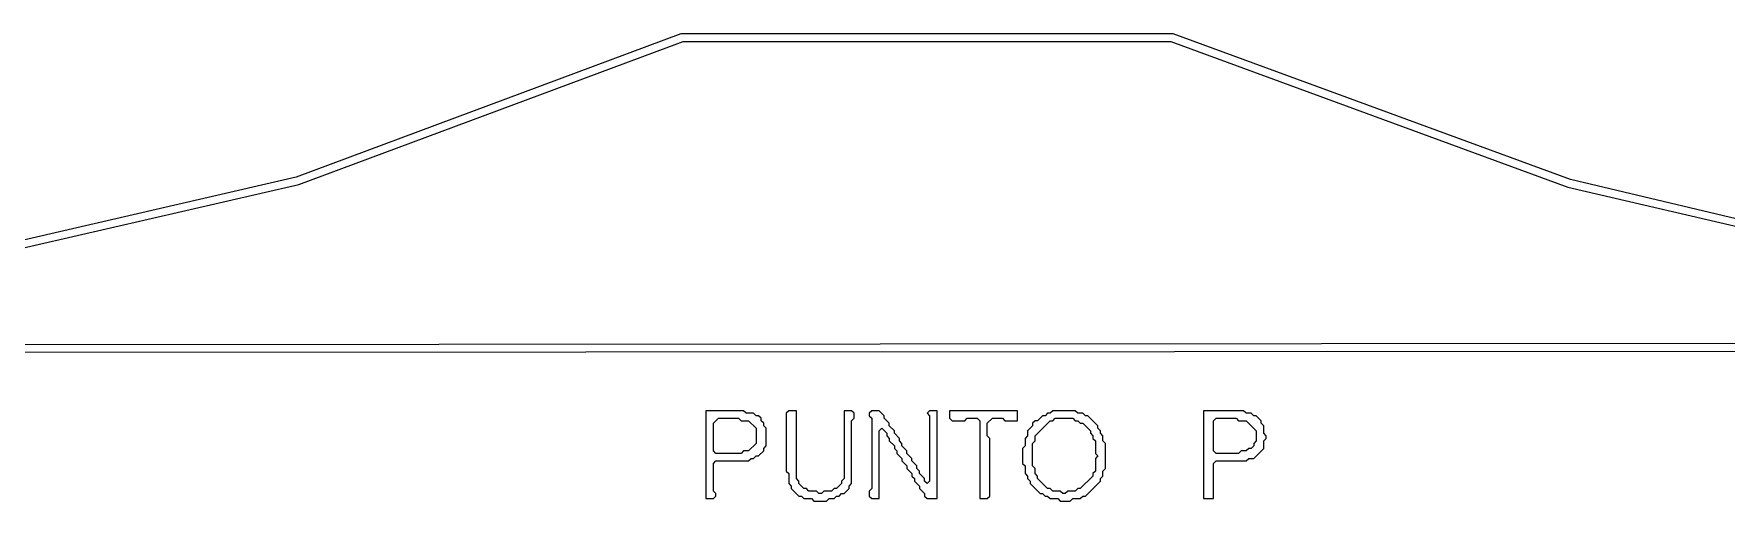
# Model space of a CAD drawing. Extents: x 17 to 323, y -435 to -5.
# Drawn here: x 194.7 to 262, y -361.1 to -342.5 of the extents above; entities that cross this region are included whole.
import ezdxf

# ---------------------------------------------------------------- set-up
doc = ezdxf.new("R2010")
doc.units = 0

msp = doc.modelspace()

# ---------------------------------------------------------------- linework, layer by layer
at = {"layer": 'CONTOURS'}
for p, q in [((220.4, -342.5), (205.1, -348.2)), ((240, -342.5), (220.4, -342.5)), ((255.8, -348.3), (240, -342.5)), ((205.2, -348.5), (220.5, -342.8)), ((220.5, -342.8), (239.9, -342.8)), ((239.9, -342.8), (255.7, -348.6)), ((188.7, -352.3), (205.2, -348.5)), ((205.1, -348.2), (189.1, -351.9)), ((255.7, -348.6), (271.2, -352.2)), ((269.3, -351.5), (255.8, -348.3)), ((304.9, -354.8), (155.8, -354.9)), ((155.5, -355.2), (305.2, -355.1)), ((222.9, -357.5), (221.4, -357.5)), ((221.4, -357.5), (221.4, -361)), ((223, -357.6), (222.9, -357.5)), ((224.7, -357.5), (224.6, -357.6)), ((225, -357.5), (224.7, -357.5)), ((225, -360.2), (225, -357.5)), ((227.2, -357.5), (226.9, -357.5)), ((226.9, -357.5), (226.9, -360.2)), ((227.3, -357.6), (227.2, -357.5)), ((228, -357.5), (227.9, -357.6)), ((228.3, -357.5), (228, -357.5)), ((228.5, -357.7), (228.3, -357.5)), ((230.3, -357.5), (230.2, -357.6)), ((230.6, -357.5), (230.3, -357.5)), ((230.6, -361), (230.6, -357.5)), ((231.1, -357.5), (231.1, -357.8)), ((233.8, -357.5), (231.1, -357.5)), ((233.8, -357.9), (233.8, -357.5)), ((235.2, -357.5), (235.1, -357.6)), ((236.1, -357.5), (235.2, -357.5)), ((236.2, -357.6), (236.1, -357.5)), ((242.8, -357.5), (241.2, -357.5)), ((241.2, -357.5), (241.2, -361)), ((242.9, -357.6), (242.8, -357.5)), ((221.7, -358), (221.9, -357.8)), ((221.7, -359.1), (221.7, -358)), ((221.9, -357.8), (222.7, -357.8)), ((222.7, -357.8), (222.8, -357.9)), ((222.8, -357.9), (223.1, -357.9)), ((223.3, -357.6), (223, -357.6)), ((223.1, -357.9), (223.4, -358.2)), ((223.4, -357.7), (223.3, -357.6)), ((223.5, -357.7), (223.4, -357.7)), ((223.4, -358.2), (223.4, -358.8)), ((223.6, -357.8), (223.5, -357.7)), ((223.6, -357.9), (223.6, -357.8)), ((223.7, -358), (223.6, -357.9)), ((223.7, -358.1), (223.7, -358)), ((223.8, -358.2), (223.7, -358.1)), ((223.8, -358.9), (223.8, -358.2)), ((224.6, -357.6), (224.6, -359.9)), ((227.2, -357.9), (227.3, -357.8)), ((227.2, -360.4), (227.2, -357.9)), ((227.3, -357.8), (227.3, -357.6)), ((227.9, -357.6), (227.9, -357.7)), ((227.9, -357.7), (228, -357.8)), ((228, -357.8), (228, -360.6)), ((228.3, -358.3), (228.4, -358.2)), ((228.4, -358.2), (228.6, -358.4)), ((228.5, -357.8), (228.5, -357.7)), ((228.7, -358), (228.5, -357.8)), ((228.7, -358.1), (228.7, -358)), ((228.9, -358.3), (228.7, -358.1)), ((230.2, -357.6), (230.3, -357.7)), ((230.3, -357.7), (230.3, -360.3)), ((231.1, -357.8), (231.2, -357.9)), ((231.2, -357.9), (231.7, -357.9)), ((231.7, -357.9), (231.8, -357.8)), ((231.8, -357.8), (232.2, -357.8)), ((232.2, -357.8), (232.3, -357.9)), ((232.3, -357.9), (232.3, -361)), ((232.6, -358), (232.8, -357.8)), ((232.6, -358.5), (232.6, -358)), ((232.8, -357.8), (233.2, -357.8)), ((233.2, -357.8), (233.3, -357.9)), ((233.3, -357.9), (233.8, -357.9)), ((234.4, -358.1), (234.2, -358.3)), ((234.5, -357.9), (234.4, -358)), ((234.4, -358), (234.4, -358.1)), ((234.5, -358.5), (235.1, -357.9)), ((234.6, -357.9), (234.5, -357.9)), ((234.8, -357.7), (234.6, -357.9)), ((234.9, -357.7), (234.8, -357.7)), ((235, -357.6), (234.9, -357.7)), ((235.1, -357.6), (235, -357.6)), ((235.1, -357.9), (235.2, -357.9)), ((235.2, -357.9), (235.3, -357.8)), ((235.3, -357.8), (236, -357.8)), ((236, -357.8), (236.1, -357.9)), ((236.1, -357.9), (236.2, -357.9)), ((236.4, -357.6), (236.2, -357.6)), ((236.2, -357.9), (236.3, -358)), ((236.3, -358), (236.4, -358)), ((236.5, -357.7), (236.4, -357.6)), ((236.4, -358), (236.7, -358.3)), ((236.6, -357.7), (236.5, -357.7)), ((237, -358.1), (236.6, -357.7)), ((237, -358.2), (237, -358.1)), ((237.1, -358.3), (237, -358.2)), ((241.6, -357.9), (241.7, -357.8)), ((241.6, -359.1), (241.6, -357.9)), ((241.7, -357.8), (242.5, -357.8)), ((242.5, -357.8), (242.6, -357.9)), ((242.6, -357.9), (242.9, -357.9)), ((243.1, -357.6), (242.9, -357.6)), ((242.9, -357.9), (243.3, -358.3)), ((243.2, -357.7), (243.1, -357.6)), ((243.3, -357.7), (243.2, -357.7)), ((243.5, -357.9), (243.3, -357.7)), ((243.5, -358), (243.5, -357.9)), ((243.6, -358.1), (243.5, -358)), ((243.6, -358.4), (243.6, -358.1)), ((223.4, -358.8), (223.1, -359.1)), ((223.7, -359), (223.8, -358.9)), ((228.3, -361), (228.3, -358.3)), ((228.6, -358.4), (228.6, -358.5)), ((228.6, -358.5), (228.7, -358.6)), ((228.7, -358.6), (228.7, -358.7)), ((228.7, -358.7), (228.9, -358.9)), ((228.9, -358.4), (228.9, -358.3)), ((229.1, -358.6), (228.9, -358.4)), ((228.9, -358.9), (228.9, -359)), ((229.1, -358.7), (229.1, -358.6)), ((229.2, -358.8), (229.1, -358.7)), ((229.2, -358.9), (229.2, -358.8)), ((229.4, -359.1), (229.2, -358.9)), ((232.7, -358.6), (232.6, -358.5)), ((232.7, -360.9), (232.7, -358.6)), ((234.1, -358.9), (234, -359)), ((234.2, -358.5), (234.1, -358.6)), ((234.1, -358.6), (234.1, -358.9)), ((234.2, -358.3), (234.2, -358.5)), ((234.4, -358.8), (234.5, -358.7)), ((234.4, -359.7), (234.4, -358.8)), ((234.5, -358.7), (234.5, -358.5)), ((236.7, -358.3), (236.7, -358.4)), ((236.7, -358.4), (236.8, -358.5)), ((236.8, -358.5), (236.8, -358.6)), ((236.8, -358.6), (236.9, -358.7)), ((236.9, -358.7), (236.9, -359.2)), ((237.1, -358.4), (237.1, -358.3)), ((237.2, -358.5), (237.1, -358.4)), ((237.2, -358.7), (237.2, -358.5)), ((237.3, -358.8), (237.2, -358.7)), ((237.3, -359.8), (237.3, -358.8)), ((243.2, -358.9), (243.1, -359)), ((243.3, -358.7), (243.2, -358.8)), ((243.2, -358.8), (243.2, -358.9)), ((243.3, -358.3), (243.3, -358.7)), ((243.7, -358.5), (243.6, -358.4)), ((243.6, -358.7), (243.7, -358.6)), ((243.6, -359), (243.6, -358.7)), ((243.7, -358.6), (243.7, -358.5)), ((221.8, -359.2), (221.7, -359.1)), ((221.7, -359.6), (221.8, -359.5)), ((221.7, -360.7), (221.7, -359.6)), ((222.8, -359.2), (221.8, -359.2)), ((221.8, -359.5), (223.1, -359.5)), ((222.9, -359.1), (222.8, -359.2)), ((223.1, -359.1), (222.9, -359.1)), ((223.1, -359.5), (223.2, -359.4)), ((223.2, -359.4), (223.3, -359.4)), ((223.3, -359.4), (223.4, -359.3)), ((223.4, -359.3), (223.5, -359.3)), ((223.5, -359.3), (223.7, -359.1)), ((223.7, -359.1), (223.7, -359)), ((228.9, -359), (229, -359.1)), ((229, -359.1), (229, -359.2)), ((229, -359.2), (229.2, -359.4)), ((229.2, -359.4), (229.2, -359.5)), ((229.2, -359.5), (229.4, -359.7)), ((229.4, -359.2), (229.4, -359.1)), ((229.6, -359.4), (229.4, -359.2)), ((229.6, -359.5), (229.6, -359.4)), ((229.8, -359.7), (229.6, -359.5)), ((234, -359), (234, -359.6)), ((234, -359.6), (234.1, -359.7)), ((236.9, -359.2), (237, -359.3)), ((237, -359.3), (236.9, -359.4)), ((236.9, -359.4), (236.9, -359.9)), ((241.7, -359.2), (241.6, -359.1)), ((241.6, -359.6), (241.7, -359.5)), ((241.6, -361), (241.6, -359.6)), ((242.6, -359.2), (241.7, -359.2)), ((241.7, -359.5), (242.9, -359.5)), ((242.7, -359.1), (242.6, -359.2)), ((242.9, -359.1), (242.7, -359.1)), ((243, -359), (242.9, -359.1)), ((242.9, -359.5), (243, -359.4)), ((243.1, -359), (243, -359)), ((243, -359.4), (243.2, -359.4)), ((243.2, -359.4), (243.6, -359)), ((224.6, -359.9), (224.7, -360)), ((224.7, -360), (224.7, -360.4)), ((225.1, -360.3), (225, -360.2)), ((226.9, -360.2), (226.8, -360.3)), ((229.4, -359.7), (229.4, -359.8)), ((229.4, -359.8), (229.6, -360)), ((229.6, -360), (229.6, -360.1)), ((229.6, -360.1), (229.7, -360.2)), ((229.7, -360.2), (229.7, -360.3)), ((229.8, -359.8), (229.8, -359.7)), ((229.9, -359.9), (229.8, -359.8)), ((229.9, -360), (229.9, -359.9)), ((230.1, -360.2), (229.9, -360)), ((230.1, -360.3), (230.1, -360.2)), ((234.1, -359.7), (234.1, -360)), ((234.1, -360), (234.2, -360.1)), ((234.2, -360.1), (234.2, -360.2)), ((234.2, -360.2), (234.3, -360.3)), ((234.5, -359.8), (234.4, -359.7)), ((234.5, -360), (234.5, -359.8)), ((234.6, -360.1), (234.5, -360)), ((234.6, -360.2), (234.6, -360.1)), ((235, -360.6), (234.6, -360.2)), ((236.8, -360.1), (236.3, -360.6)), ((236.9, -359.9), (236.8, -360)), ((236.8, -360), (236.8, -360.1)), ((237.1, -360.2), (237.2, -360.1)), ((237.1, -360.3), (237.1, -360.2)), ((237.2, -359.9), (237.3, -359.8)), ((237.2, -360.1), (237.2, -359.9)), ((221.8, -360.8), (221.7, -360.7)), ((221.7, -361), (221.8, -360.9)), ((221.8, -360.9), (221.8, -360.8)), ((224.7, -360.4), (224.8, -360.5)), ((224.8, -360.5), (224.8, -360.6)), ((224.8, -360.6), (225.1, -360.9)), ((225.1, -360.4), (225.1, -360.3)), ((225.3, -360.6), (225.1, -360.4)), ((225.1, -360.9), (225.2, -360.9)), ((225.2, -360.9), (225.3, -361)), ((225.4, -360.6), (225.3, -360.6)), ((225.5, -360.7), (225.4, -360.6)), ((225.8, -360.7), (225.5, -360.7)), ((225.9, -360.8), (225.8, -360.7)), ((226, -360.8), (225.9, -360.8)), ((226.1, -360.7), (226, -360.8)), ((226.4, -360.7), (226.1, -360.7)), ((226.5, -360.6), (226.4, -360.7)), ((226.6, -360.6), (226.5, -360.6)), ((226.5, -361), (226.6, -360.9)), ((226.8, -360.4), (226.6, -360.6)), ((226.6, -360.9), (226.7, -360.9)), ((226.7, -360.9), (226.8, -360.8)), ((226.8, -360.3), (226.8, -360.4)), ((226.8, -360.8), (226.9, -360.8)), ((226.9, -360.8), (227.1, -360.6)), ((227.1, -360.5), (227.2, -360.4)), ((227.1, -360.6), (227.1, -360.5)), ((228, -360.6), (227.9, -360.7)), ((227.9, -360.7), (227.9, -360.9)), ((227.9, -360.9), (228, -361)), ((229.7, -360.3), (229.9, -360.5)), ((229.9, -360.5), (229.9, -360.6)), ((229.9, -360.6), (230.1, -360.8)), ((230.2, -360.4), (230.1, -360.3)), ((230.1, -360.8), (230.1, -360.9)), ((230.1, -360.9), (230.2, -361)), ((230.3, -360.3), (230.2, -360.4)), ((232.6, -361), (232.7, -360.9)), ((234.3, -360.3), (234.3, -360.4)), ((234.3, -360.4), (234.7, -360.8)), ((234.7, -360.8), (234.8, -360.8)), ((234.8, -360.8), (234.9, -360.9)), ((234.9, -360.9), (235, -360.9)), ((235.1, -360.6), (235, -360.6)), ((235, -360.9), (235.1, -361)), ((235.2, -360.7), (235.1, -360.6)), ((235.5, -360.7), (235.2, -360.7)), ((235.6, -360.8), (235.5, -360.7)), ((235.7, -360.8), (235.6, -360.8)), ((235.8, -360.7), (235.7, -360.8)), ((236.1, -360.7), (235.8, -360.7)), ((236.2, -360.6), (236.1, -360.7)), ((236.3, -360.6), (236.2, -360.6)), ((236.3, -361), (236.4, -360.9)), ((236.4, -360.9), (236.5, -360.9)), ((236.5, -360.9), (237.1, -360.3)), ((221.4, -361), (221.7, -361)), ((225.3, -361), (225.6, -361)), ((225.6, -361), (225.7, -361.1)), ((225.7, -361.1), (226.2, -361.1)), ((226.2, -361.1), (226.3, -361)), ((226.3, -361), (226.5, -361)), ((228, -361), (228.3, -361)), ((230.2, -361), (230.6, -361)), ((232.3, -361), (232.6, -361)), ((235.1, -361), (235.4, -361)), ((235.4, -361), (235.5, -361.1)), ((235.5, -361.1), (235.9, -361.1)), ((235.9, -361.1), (236, -361)), ((236, -361), (236.3, -361)), ((241.2, -361), (241.6, -361))]:
    msp.add_line(p, q, dxfattribs=at)

doc.saveas('drawing.dxf')
